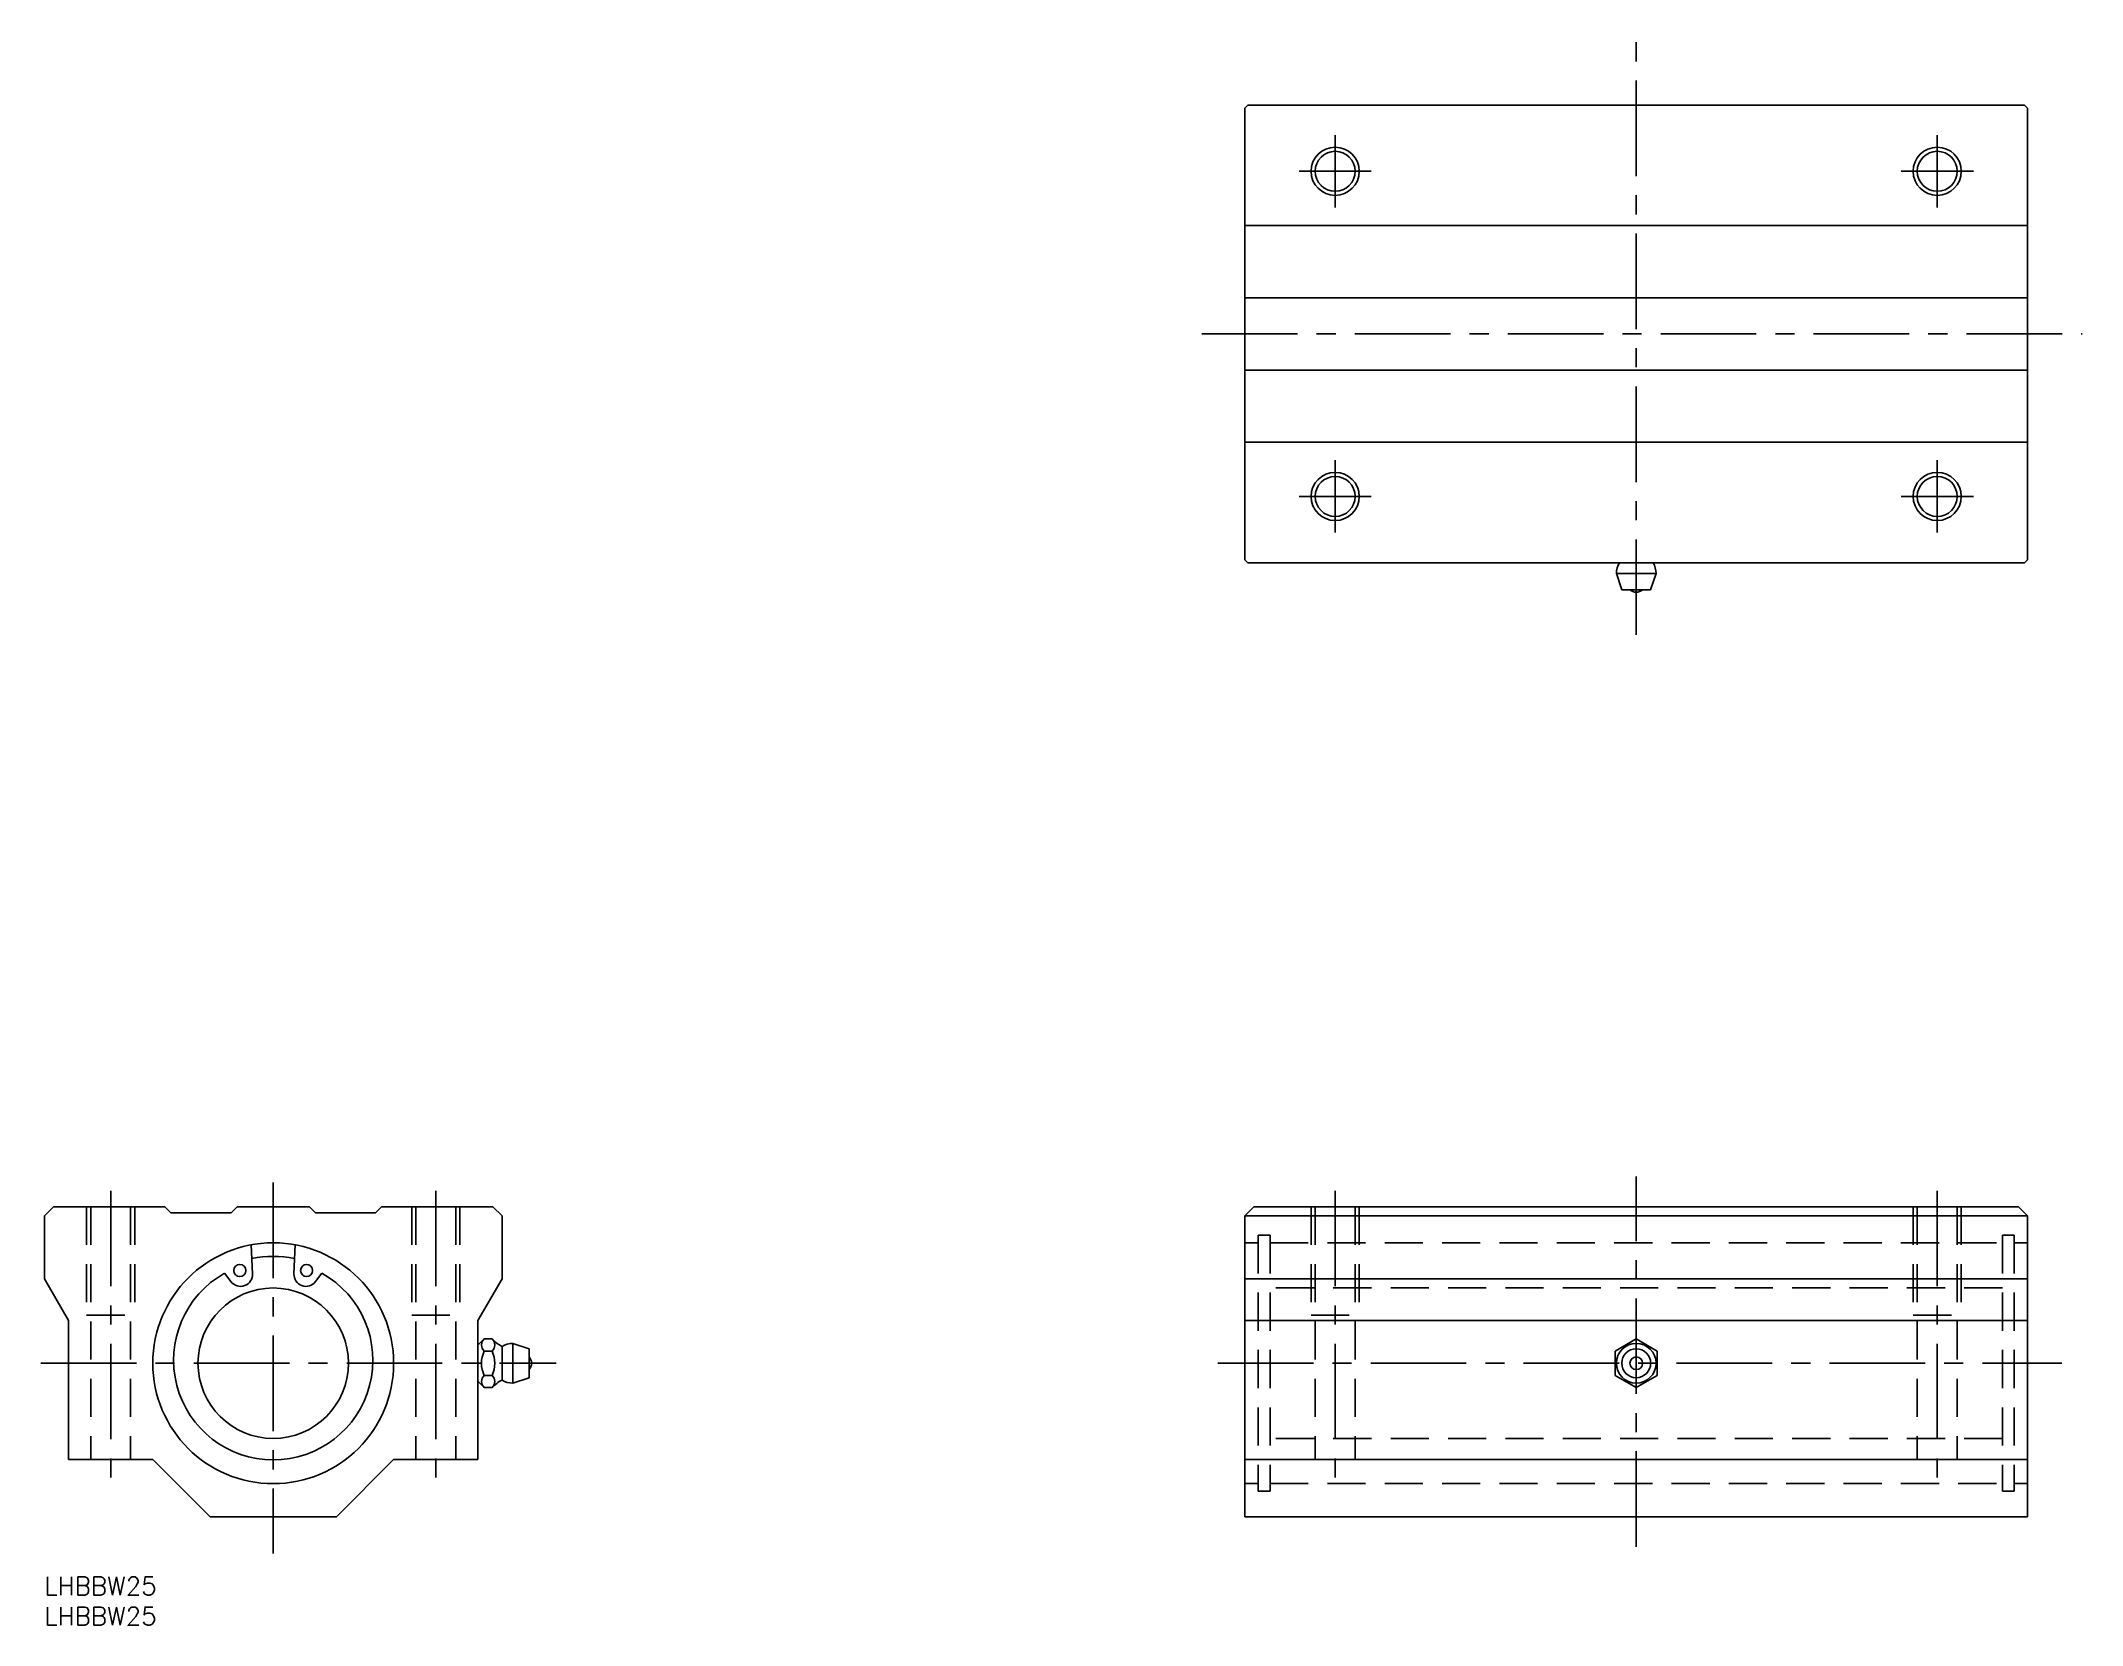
# Model space of a CAD drawing. Extents: x -1 to 338, y -8 to 255.
import ezdxf

# ---------------------------------------------------------------- set-up
doc = ezdxf.new("R2010")
doc.units = 0
doc.header["$LTSCALE"] = 0.5
doc.linetypes.add('CENTER', pattern=[50.8, 31.75, -6.35, 6.35, -6.35])
doc.linetypes.add('DASHED', pattern=[19.05, 12.7, -6.35])
for name, color, linetype in [('MSM_CENTER', 1, 'CENTER'), ('MSM_CONTINUOUS', 7, 'CONTINUOUS'), ('MSM_DASHED', 4, 'DASHED'), ('MSM_NARROW', 5, 'CONTINUOUS'), ('MSM_PART_NUMBER', 7, 'CONTINUOUS')]:
    doc.layers.add(name, color=color, linetype=linetype)
doc.styles.get("Standard").update_dxf_attribs({"font": 'txt.shx', "height": 3, "bigfont": 'bigfont.shx'})

# ---------------------------------------------------------------- blocks, each defined once
blk = doc.blocks.new('*U3')
at = {"layer": 'MSM_PART_NUMBER'}
blk.add_text('LHBBW25', height=3, dxfattribs=at).set_placement((0, -3))
blk = doc.blocks.new('*U4')
at = {"layer": 'MSM_PART_NUMBER'}
blk.add_text('LHBBW25', height=3, dxfattribs=at).set_placement((0, -8))

msp = doc.modelspace()

# ---------------------------------------------------------------- linework, layer by layer
at = {"layer": 'MSM_CENTER'}
for p, q in [((264.38, 156.45), (264.38, 255.12)), ((214.38, 239.45), (214.38, 227.45)), ((314.38, 239.45), (314.38, 227.45)), ((220.38, 233.45), (208.38, 233.45)), ((308.38, 233.45), (320.38, 233.45)), ((192.25, 206.45), (338.45, 206.45)), ((214.38, 173.45), (214.38, 185.45)), ((314.38, 173.45), (314.38, 185.45)), ((220.38, 179.45), (208.38, 179.45)), ((308.38, 179.45), (320.38, 179.45)), ((38, 65.5), (38, 3.9)), ((264.38, 5), (264.38, 66.5)), ((11, 64.15), (11, 16.42)), ((65, 64.15), (65, 16.42)), ((214.38, 64.15), (214.38, 16.42)), ((314.38, 64.15), (314.38, 16.42)), ((-0.6, 35.5), (85, 35.5)), ((194.88, 35.5), (335.08, 35.5))]:
    msp.add_line(p, q, dxfattribs=at)
at = {"layer": 'MSM_CONTINUOUS'}
for p, q in [((199.88, 244.45), (199.38, 243.95)), ((199.88, 244.45), (328.88, 244.45)), ((328.88, 244.45), (329.38, 243.95)), ((199.38, 168.95), (199.38, 243.95)), ((329.38, 168.95), (329.38, 243.95)), ((199.38, 224.45), (329.38, 224.45)), ((199.38, 212.45), (329.38, 212.45)), ((199.38, 200.45), (329.38, 200.45)), ((199.38, 188.45), (329.38, 188.45)), ((199.38, 168.95), (199.88, 168.45)), ((199.88, 168.45), (328.88, 168.45)), ((267.68, 166.65), (261.08, 166.65)), ((261.98, 163.95), (261.08, 166.65)), ((266.78, 163.95), (267.68, 166.65)), ((328.88, 168.45), (329.38, 168.95)), ((266.78, 163.95), (261.98, 163.95)), ((1.5, 61.5), (0, 60)), ((20, 61.5), (1.5, 61.5)), ((20, 61.5), (21, 60.5)), ((31, 60.5), (32, 61.5)), ((44, 61.5), (32, 61.5)), ((44, 61.5), (45, 60.5)), ((55, 60.5), (56, 61.5)), ((74.5, 61.5), (56, 61.5)), ((74.5, 61.5), (76, 60)), ((199.38, 60), (200.88, 61.5)), ((200.88, 61.5), (327.88, 61.5)), ((329.38, 60), (327.88, 61.5)), ((0, 60), (0, 49.5)), ((21, 60.5), (31, 60.5)), ((45, 60.5), (55, 60.5)), ((76, 60), (76, 49.5)), ((199.38, 60), (329.38, 60)), ((199.38, 60), (199.38, 10)), ((329.38, 60), (329.38, 10)), ((34.56, 50.36), (34.35, 55.16)), ((41.44, 50.36), (41.65, 55.16)), ((0, 49.5), (4, 42.57)), ((30.98, 49.06), (29.91, 50.44)), ((45.02, 49.06), (46.09, 50.44)), ((72, 42.57), (76, 49.5)), ((199.38, 49.5), (329.38, 49.5)), ((4, 42.57), (4, 19.5)), ((72, 42.57), (72, 19.5)), ((199.38, 42.57), (329.38, 42.57)), ((73.04, 39.54), (72, 38.5)), ((74.34, 39.54), (73.04, 39.54)), ((74.34, 37.52), (73.04, 37.52)), ((76, 38.3), (76, 32.7)), ((77.8, 38.8), (77.8, 32.2)), ((80.5, 37.9), (77.8, 38.8)), ((80.5, 37.9), (80.5, 33.1)), ((260.88, 37.52), (264.38, 39.54)), ((260.88, 33.48), (260.88, 37.52)), ((264.38, 39.54), (267.88, 37.52)), ((267.88, 33.48), (267.88, 37.52)), ((72, 32.5), (73.04, 31.46)), ((74.34, 33.48), (73.04, 33.48)), ((74.34, 31.46), (73.04, 31.46)), ((80.5, 33.1), (77.8, 32.2)), ((260.88, 33.48), (264.38, 31.46)), ((264.38, 31.46), (267.88, 33.48)), ((18, 19.5), (4, 19.5)), ((27.5, 10), (18, 19.5)), ((48.5, 10), (58, 19.5)), ((58, 19.5), (72, 19.5)), ((199.38, 19.5), (329.38, 19.5)), ((48.5, 10), (27.5, 10)), ((199.38, 10), (329.38, 10))]:
    msp.add_line(p, q, dxfattribs=at)
for centre, radius in [((214.38, 233.45), 3.32), ((314.38, 233.45), 3.32), ((214.38, 179.45), 3.32), ((314.38, 179.45), 3.32), ((38, 35.5), 20), ((32.45, 50.9), 1), ((43.55, 50.9), 1), ((38, 35.5), 12.5), ((264.38, 35.5), 3.3), ((264.38, 35.5), 2.4), ((264.38, 35.5), 1.05)]:
    msp.add_circle(centre, radius, dxfattribs=at)
for centre, radius, start, end in [((264.57, 166.65), 3.49, 148.9518, 180), ((264.19, 166.65), 3.49, 0, 31.0482), ((264.38, 165.12), 1.57, 228.2478, 311.7522), ((38, 35.5), 17.75, 78.4698, 101.5302), ((38, 36), 16.55, 119.2476, 60.7524), ((32.57, 50.27), 2, 217.483, 2.4933), ((43.44, 50.27), 2, 177.5067, 322.517), ((73.95, 38.53), 1.36, 131.985, 228.0149), ((77.35, 35.5), 4.76, 154.8911, 205.1089), ((73.43, 38.53), 1.36, 311.9851, 48.015), ((70.03, 35.5), 4.76, 334.8911, 25.1089), ((78.71, 43.65), 6, 225.0047, 243.126), ((77.8, 35.31), 3.49, 90, 121.0482), ((79.33, 35.5), 1.57, 318.2478, 41.7522), ((73.95, 32.47), 1.36, 131.9851, 228.0149), ((73.43, 32.47), 1.36, 311.9851, 48.0149), ((78.71, 27.35), 6, 116.874, 136.757), ((77.8, 35.69), 3.49, 238.9518, 270)]:
    msp.add_arc(centre, radius, start, end, dxfattribs=at)
at = {"layer": 'MSM_DASHED'}
for p, q in [((7, 61.5), (7, 43.5)), ((7.68, 61.5), (7.68, 19.5)), ((14.32, 61.5), (14.32, 19.5)), ((15, 61.5), (15, 43.5)), ((61, 61.5), (61, 43.5)), ((61.68, 61.5), (61.68, 19.5)), ((68.32, 61.5), (68.32, 19.5)), ((69, 61.5), (69, 43.5)), ((210.38, 61.5), (210.38, 43.5)), ((211.06, 61.5), (211.06, 19.5)), ((217.71, 61.5), (217.71, 19.5)), ((218.38, 61.5), (218.38, 43.5)), ((310.38, 61.5), (310.38, 43.5)), ((311.06, 61.5), (311.06, 19.5)), ((317.71, 61.5), (317.71, 19.5)), ((318.38, 61.5), (318.38, 43.5)), ((199.38, 55.5), (201.61, 55.5)), ((201.61, 56.75), (201.61, 14.25)), ((201.61, 56.75), (203.56, 56.75)), ((203.56, 56.75), (203.56, 14.25)), ((203.56, 55.5), (325.2, 55.5)), ((325.2, 56.75), (325.2, 14.25)), ((327.15, 56.75), (325.2, 56.75)), ((327.15, 56.75), (327.15, 14.25)), ((327.15, 55.5), (329.38, 55.5)), ((325.2, 48), (203.56, 48)), ((7, 43.5), (15, 43.5)), ((61, 43.5), (69, 43.5)), ((210.38, 43.5), (218.38, 43.5)), ((310.38, 43.5), (318.38, 43.5)), ((325.2, 23), (203.56, 23)), ((199.38, 15.5), (201.61, 15.5)), ((201.61, 14.25), (203.56, 14.25)), ((203.56, 15.5), (325.2, 15.5)), ((327.15, 14.25), (325.2, 14.25)), ((327.15, 15.5), (329.38, 15.5))]:
    msp.add_line(p, q, dxfattribs=at)
at = {"layer": 'MSM_NARROW'}
for centre in [(214.38, 233.45), (314.38, 233.45), (214.38, 179.45), (314.38, 179.45)]:
    msp.add_circle(centre, 4, dxfattribs=at)

# ---------------------------------------------------------------- block references
at = {"layer": 'MSM_CONTINUOUS'}
for name in ['*U3', '*U4']:
    msp.add_blockref(name, (0, 0), dxfattribs=at)

doc.saveas('drawing.dxf')
